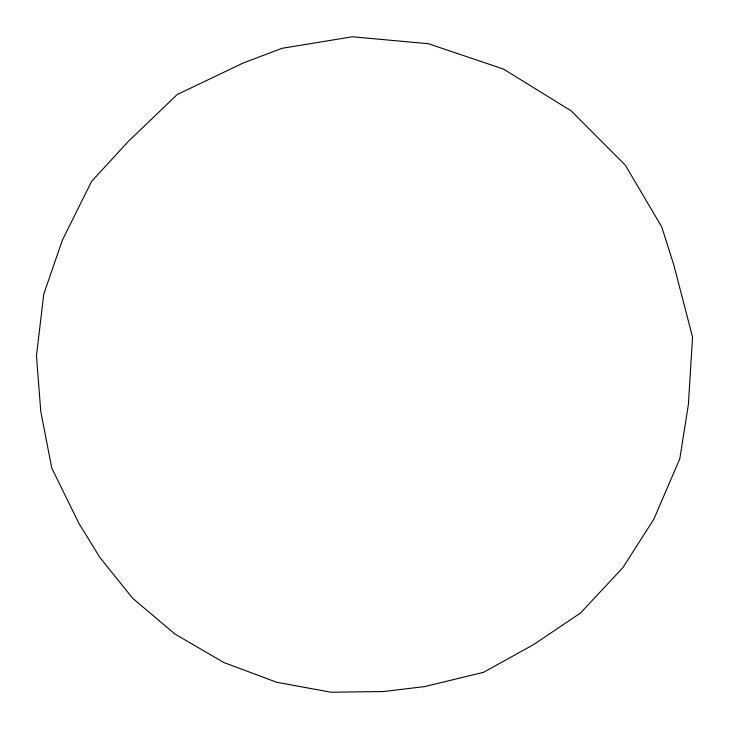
<?xml version="1.0" encoding="UTF-8"?>
<svg xmlns="http://www.w3.org/2000/svg" width="729" height="729" viewBox="0 0 729 729"><rect width="100%" height="100%" fill="white"/><g stroke="black" fill="none" stroke-linecap="round" stroke-linejoin="round"><path stroke-width="1.09" d="M692.55 337.172L688.349 404.741L679.802 458.769L653.877 519.112L622.958 567.536L580.566 612.961L533.592 644.618L483.619 672.293L424.56 686.6L383.345 691.548L330.948 692.222L276.801 682.289L223.885 662.533L175.006 634.093L132.815 598.427L99.791 557.357L78.677 522.957L51.777 468.064L40.797 411.675L36.45 355.907L43.767 294.088L62.421 240.051L91.572 181.421L128.687 141.025L177.229 94.515L243.276 62.986L282.059 48.305L352.38 36.778L428.37 43.713L503.493 69.073L571.071 110.799L625.245 165.091L661.75 226.919L674.015 265.693L692.55 337.172"/></g></svg>
